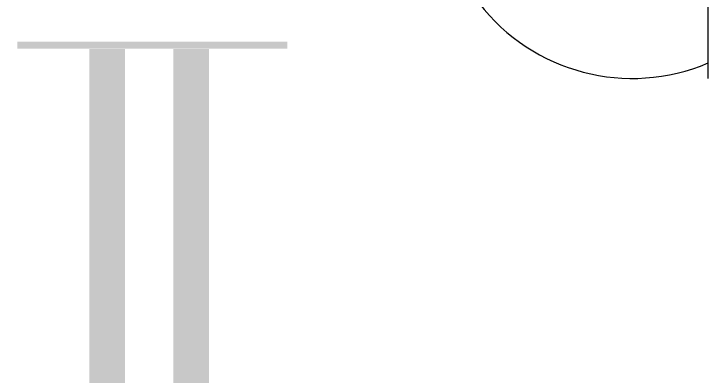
# Model space of a CAD drawing. Header units: inches. Extents: x 16928 to 514628, y -1471 to 241387.
# Drawn here: x 184248 to 185313, y 49073 to 49628 of the extents above; entities that cross this region are included whole.
import ezdxf

# ---------------------------------------------------------------- set-up
doc = ezdxf.new("R2010")
doc.units = ezdxf.units.IN
doc.header["$MEASUREMENT"] = 0
for name, color, linetype in [('ELECT', 6, 'Continuous'), ('FITTING', 8, 'Continuous'), ('TB', 8, 'Continuous')]:
    doc.layers.add(name, color=color, linetype=linetype)

# ---------------------------------------------------------------- blocks, each defined once
blk = doc.blocks.new('13A SSO 300mm')
at = {"layer": 'ELECT', "color": 6}
for p, q in [((0, 413.8), (0, 904.4)), ((-184, 659.1), (184, 659.1)), ((-297.4, 0), (297.4, 0))]:
    blk.add_line(p, q, dxfattribs=at)
blk.add_arc((0, 116.3), 297.4, 336.9763, 203.0237, dxfattribs=at)

msp = doc.modelspace()

# ---------------------------------------------------------------- linework, layer by layer
at = {"layer": 'FITTING', "color": 3}
for points, const_width in [([(184391.5, 48673.7), (184391.5, 49573.7)], 54.6), ([(184391.5, 48673.7), (184391.5, 49573.7)], 54.6), ([(184520.4, 48673.7), (184520.4, 49573.7)], 54.6), ([(184520.4, 48673.7), (184520.4, 49573.7)], 54.6), ([(184253.9, 49579.7), (184539, 49579.7)], 10.9), ([(184253.9, 49579.7), (184539, 49579.7)], 10.9), ([(184392.6, 49579.7), (184667.8, 49579.7)], 10.9), ([(184392.6, 49579.7), (184667.8, 49579.7)], 10.9)]:
    msp.add_lwpolyline(points, dxfattribs=dict(at, const_width=const_width))

# ---------------------------------------------------------------- block references
at = {"layer": 'TB', "color": 6, "linetype": 'Continuous', "rotation": 90}
msp.add_blockref('13A SSO 300mm', (185313.5, 49826.1), dxfattribs=at)

doc.saveas('drawing.dxf')
